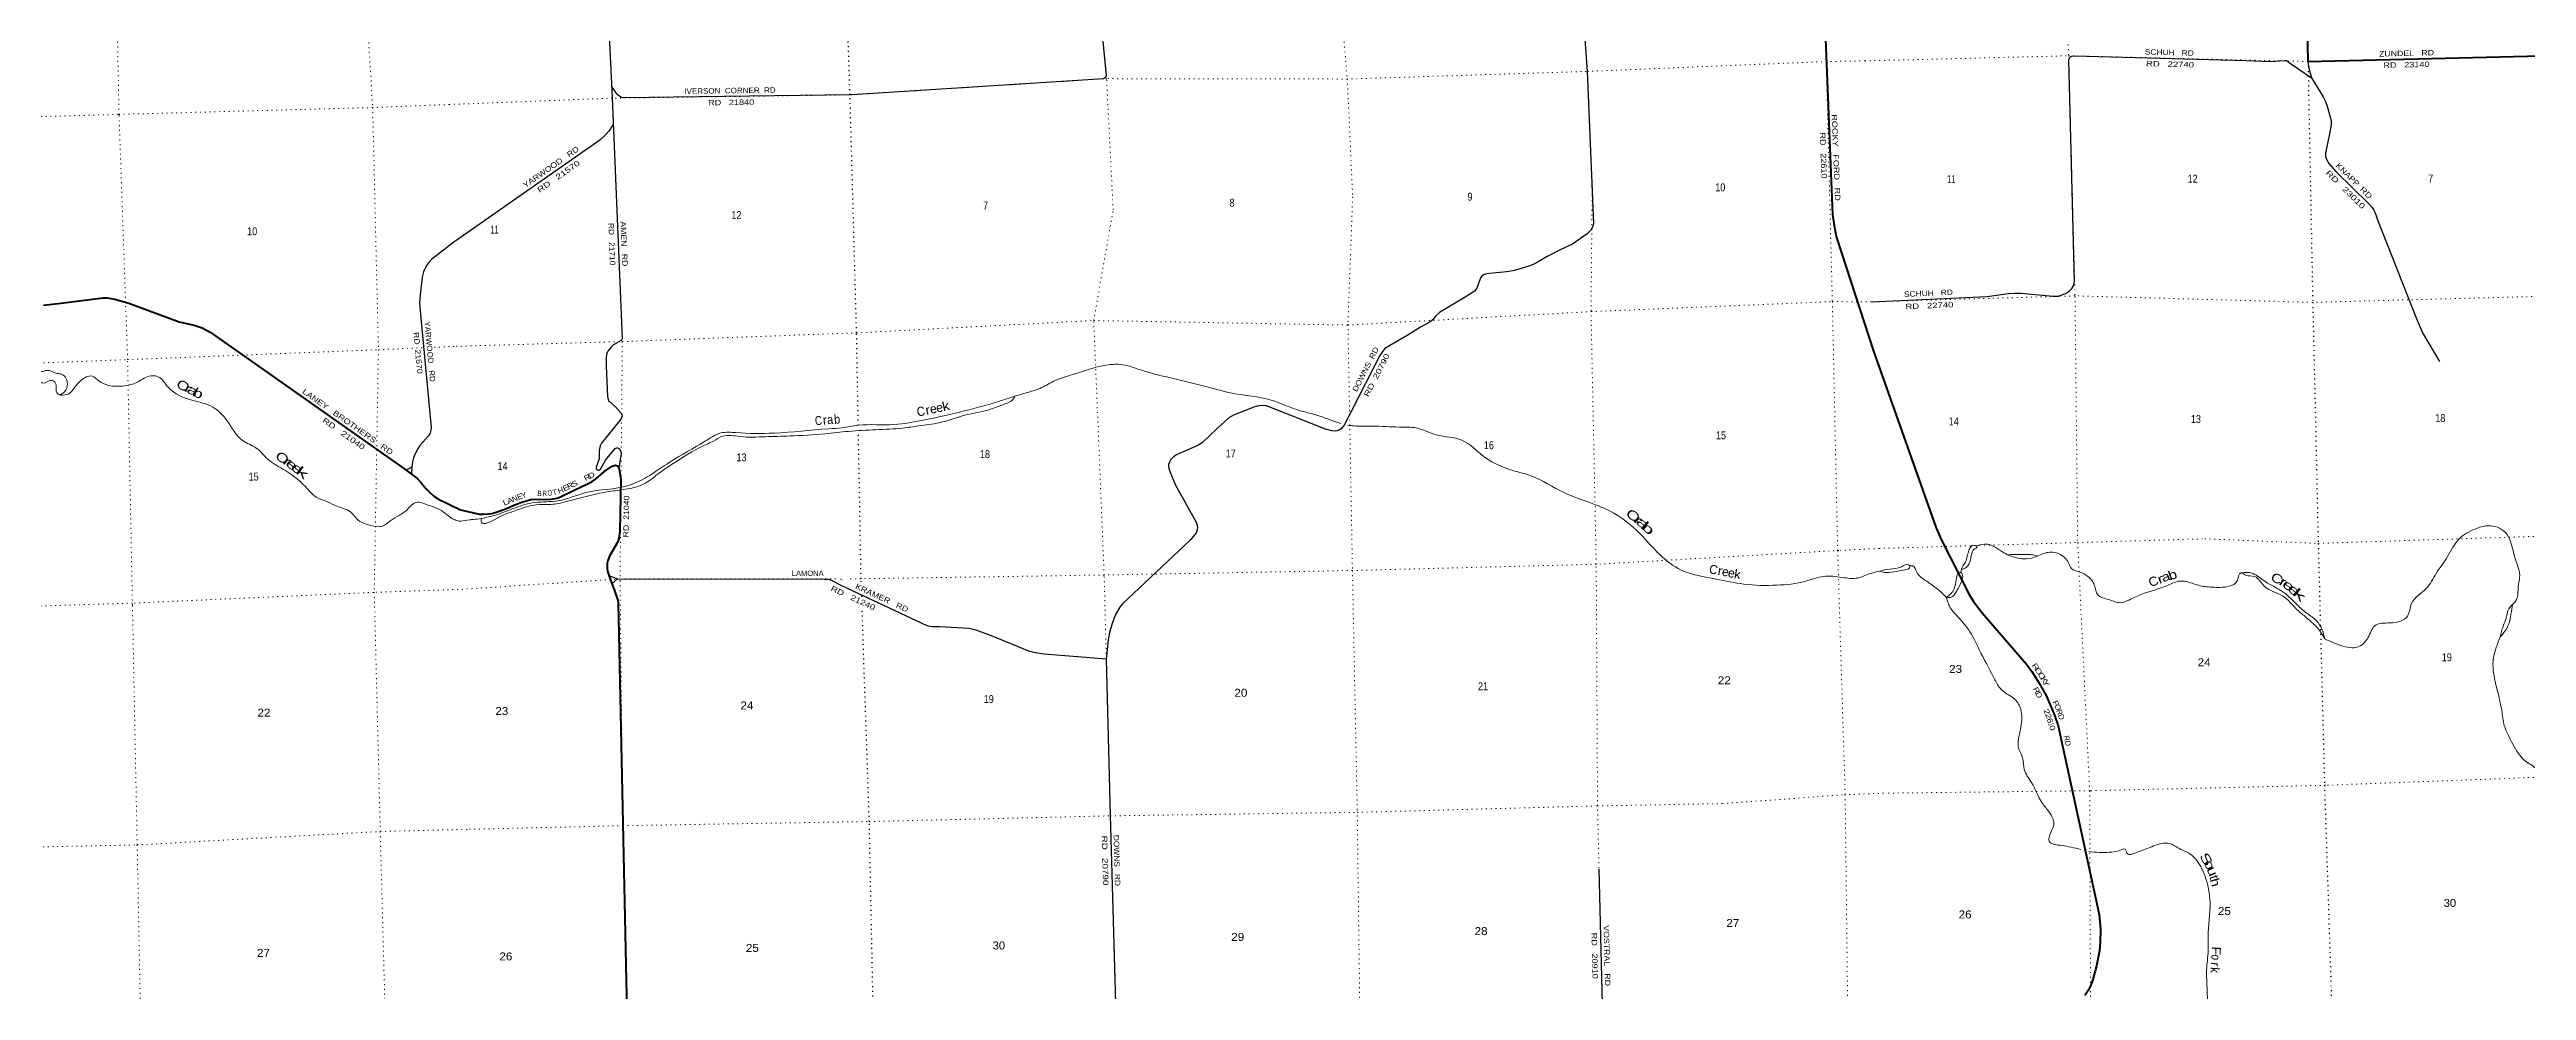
# Model space of a CAD drawing. Header units: feet. Extents: x 497223 to 751810, y -177792 to 12311.
# Drawn here: x 614375 to 668877, y -71797 to -51084 of the extents above; entities that cross this region are included whole.
import ezdxf
from ezdxf.enums import TextEntityAlignment as Align

# ---------------------------------------------------------------- set-up
doc = ezdxf.new("R2010")
doc.units = ezdxf.units.FT
doc.header["$LTSCALE"] = 70
doc.linetypes.add('DOTTED', pattern=[1.5, 0.3, -1.2])
for name, color, linetype, lineweight in [('26', 7, 'Continuous', 40), ('29', 7, 'Continuous', 25), ('39', 7, 'Continuous', 13), ('6', 7, 'DOTTED', 25), ('7', 7, 'DOTTED', 13)]:
    doc.layers.add(name, color=color, linetype=linetype, lineweight=lineweight)
for name, color, linetype in [('27', 7, 'Continuous'), ('30', 7, 'Continuous'), ('41', 7, 'Continuous')]:
    doc.layers.add(name, color=color, linetype=linetype)

msp = doc.modelspace()

# ---------------------------------------------------------------- linework, layer by layer
at = {"layer": '26'}
for points in [[(663757.72, -36119.58), (663962.97, -46023.6), (664069.25, -51348.77)], [(653267.27, -46258.12), (653604.87, -54712.81), (653633.78, -54915.59), (653670.75, -55118.19), (653694.86, -55224.87), (654507.36, -57725.73)], [(664069.25, -51348.77), (672824.39, -51132.67), (672886.15, -51115.46), (672910.03, -51104.44), (672916.4, -51035.86), (672922.49, -50790.2), (672939.1, -50764.72), (672979.45, -50739.49), (673039.4, -50727), (673436.05, -50693.24), (673463.63, -50706.68), (673485.42, -50742.36), (673499.45, -50824.53), (673521.55, -50991.02), (673541.8, -51024.62), (673562.94, -51042.34), (673607.37, -51070.04), (673648.08, -51076.5), (673772.47, -51073.48), (679969.27, -50820.75), (685284.97, -50740.29), (685481.1, -50726.07)], [(614239.46, -56712.99), (614564.59, -56673.22), (615558, -56549.46), (615645.61, -56549.24), (615689.77, -56554.15), (615808.3, -56579.88), (616118.36, -56669.32), (617227.04, -57080.45), (617558.85, -57153.27), (617647.4, -57177.64), (617735.24, -57207.56), (617908.7, -57308.22), (622196.57, -60323.22), (622454.83, -60520.57), (622553.75, -60619.08), (622665.72, -60757.27), (622740.19, -60835.1), (622833.41, -60918.56), (622931.54, -60982.38), (623420.34, -61218.5)], [(654507.36, -57725.73), (655880.33, -61600.94), (655995.25, -61869.83), (656612.78, -63082.42), (656709.02, -63237.38), (656901.59, -63485.95), (657876.61, -64612.59), (657990.72, -64775.66), (658157.46, -65029.2), (658308.73, -65307.27), (658440.56, -65611.97), (658491.92, -65732.94), (658569.75, -65973.08), (659437.61, -69954.44), (659471.44, -70132.95), (659505.17, -70448.08), (659499.95, -70729.94), (659480.47, -70925.91), (659419.95, -71253.95), (659337.3, -71556.94), (659293.86, -71682.91), (659232.71, -71796.93), (659157.69, -71910.01)], [(623420.34, -61218.5), (623837.99, -61309.45), (623916.59, -61312.25), (624029.12, -61307.02), (624104.34, -61294.77), (624200.41, -61268.55), (624390.86, -61199.9), (624612.09, -61108.13), (624746.22, -61054.47), (624964.54, -60988.93), (625041.75, -60979.29), (625217.03, -60987.3), (625404, -60978.92), (625545.29, -60958.34), (625636.18, -60925.17), (625932.62, -60779.28), (626171.53, -60668.98), (626318.16, -60591.33), (626387.93, -60543.08), (626597.16, -60369), (626755.52, -60256.54), (626797.37, -60238.53), (626823.57, -60236.34), (626845.65, -60238.33), (626875.97, -60251.63), (626901.1, -60285.38), (626944.9, -60552.23), (626925.38, -61689.73), (626899.61, -61848.6), (626887.98, -61888.99), (626855.95, -61960.41), (626697.49, -62240.07), (626658.74, -62334.64), (626645.64, -62391.44), (626642.12, -62452.87), (626643.46, -62509.41), (626654.37, -62566.21), (626685.69, -62679.48), (626754.26, -62857.17), (626809.82, -62994.87), (626853.13, -63124.8), (626877.07, -63204.11), (626884.7, -63269.11), (627106.67, -73654.27)]]:
    msp.add_lwpolyline(points, dxfattribs=at)
at = {"layer": '29'}
for q in [(622218.95, -60340.32), (622341.55, -60434.01)]:
    msp.add_line((622347.87, -60276.15), q, dxfattribs=at)
for points in [[(637151.89, -46759.74), (637625.29, -51656.81), (637613.38, -51697.9), (637567.39, -51731.28), (632025.53, -52082.41), (631988.56, -52081.78), (627004.09, -52149.55), (626962.61, -52137.35), (626926.01, -52116.6), (626883.31, -52081.21), (626846.64, -52038), (626741.89, -51887.76)], [(647835.86, -46395.26), (648211.22, -51562.63), (648346.13, -54910.59), (648334.87, -54972.42), (648300.51, -55052.11), (648211.56, -55137.71), (647882.66, -55368.31), (647632.63, -55489.5), (647331.25, -55642.63), (647132.58, -55755.14), (647032.21, -55805.36), (646945.54, -55848.72), (646831.48, -55885.24), (646612.5, -55944.59), (646444.79, -55974.51), (646131.12, -56009.2), (645992.03, -56022.2), (645926.33, -56040.23), (645891.66, -56072.41), (645862.3, -56112.88), (645777.62, -56339.47), (645733.35, -56403.27), (645526.16, -56537.12), (644960.98, -56873.59), (644865.17, -56960.33), (644810.42, -57033.37), (644748.38, -57086.95), (644544.36, -57196.53), (644246.15, -57381.78), (643757.74, -57668.09), (643710.94, -57720.43), (643646.17, -57822.92), (642862.94, -59354), (642793.94, -59434.64), (642757.44, -59457.46), (642699.75, -59476.31), (642666.2, -59484.85), (642593.2, -59480.29), (642452.34, -59444.31), (641150.21, -58929.92), (641051.17, -58916.5), (640973.61, -58925.63), (640874.63, -58957.29), (640426.15, -59131.06), (640327.84, -59191.16), (640059.85, -59431.81), (639750.94, -59726.81), (639654.96, -59795.9), (639183.78, -59999.04), (639107.67, -60050.93), (639048.46, -60110.34), (639016.42, -60165.06), (638993.61, -60219.84), (638993.61, -60256.36), (639008.02, -60335.3), (639146.64, -60657.01), (639608.32, -61491.66), (639636.89, -61591.67), (639630.68, -61666.17), (639604.96, -61719.49), (639474.81, -61880.9), (637985.38, -63285.34), (637924.65, -63359.12), (637830.26, -63522.73), (637755.79, -63719.33), (637697.95, -63915.33), (637671.55, -64074.69), (637628.4, -64507.24), (637712.52, -67939.06), (637710.23, -67941.24), (637864.78, -73365.75)], [(626506.79, -46934.99), (626754.45, -52147.98), (626973.57, -57449.83), (626966.25, -57475.46), (626951.61, -57492.54), (626782.45, -57586.21), (626723.46, -57646.23), (626658.21, -57725.34), (626632.22, -57792.31), (626623.09, -57874.48), (626625.16, -58044.74), (626650.47, -58719.03), (626666.44, -58790.92), (626677.85, -58816.03), (626696.09, -58833.16), (626822.71, -58944.65), (626957.26, -59095.26), (626969.82, -59120.76), (626972.11, -59147), (626960.7, -59190.37), (626920.51, -59253.62), (626520.27, -59748.5), (626499.93, -59789.54), (626483.96, -59837.48), (626469.9, -59921.42), (626472.56, -60052.04), (626465.83, -60090.77), (626401.78, -60276.24), (626399.56, -60307.68), (626413.25, -60325.94), (626436.06, -60344.2), (626466.86, -60346.58), (626479.4, -60337.36), (626497.65, -60319.1), (626608.19, -60120.25), (626819.28, -59867.15), (626835.25, -59855.74), (626854.32, -59849.82), (626867.19, -59848.89), (626876.89, -59850.43), (626890, -59855.74), (626912.81, -59871.71), (626927.15, -59894.01), (626947.66, -59935.02), (626951.31, -59954.17), (626950.1, -59974.08), (626901.1, -60285.38)], [(654475.91, -56637.06), (657013.98, -56523.23), (657475.2, -56458.02), (657616.27, -56446.92), (657750.62, -56450.65), (658460.12, -56515.18), (658572.35, -56513.41), (658658.64, -56487.21), (658734.77, -56454.31), (658785.99, -56424.47), (658827.06, -56391.51), (658874.7, -56342.4), (658911.96, -56288.09), (658933.7, -56190.61), (658809.64, -51314.23), (658823.38, -51270.11), (658845.53, -51247.94), (658871.37, -51233.17), (658928.28, -51221.53), (662702.21, -51322.83), (663249.92, -51348.32), (663553.09, -51322.34), (663589, -51327.37), (663622.23, -51342.14), (663685.39, -51392.07), (664148.93, -51704.42)], [(664069.25, -51348.77), (664090.02, -51496.68), (664148.93, -51704.42)], [(664148.93, -51704.42), (664401.69, -52127.32), (664456.49, -52226.81), (664492.73, -52332.43), (664578.31, -52644.2), (664582, -52684.83), (664582.41, -52748.47), (664542.35, -52938.06), (664455.26, -53365.57), (664452.8, -53436.52), (664467.57, -53484.54), (664530.7, -53593.07), (664691.58, -53772.72), (665417.45, -54485.7), (665475.33, -54557.58), (665520.96, -54618.26), (665549.16, -54679.48), (665598.19, -54835.69), (666465.4, -57026.22), (666586.59, -57321.13), (666966.63, -57950.45)], [(626775.26, -52732.66), (626679.56, -52879.74), (626604.84, -52960.15), (626486.69, -53075.57), (623271.55, -55322.61)], [(623271.55, -55322.61), (622788.81, -55699.04), (622714.1, -55776.94), (622661.07, -55854.25), (622600.81, -55974.72), (622574.39, -56096.2), (622530.41, -56489.41), (622515.08, -56653.13), (622529.99, -56834.15), (622769.7, -59407.59), (622768.29, -59457.2), (622759.17, -59498.29), (622747.76, -59530.24), (622712.14, -59585.13), (622524.88, -59801.81), (622485.44, -59861.2), (622415.7, -60001.46), (622385.07, -60071.2), (622363.31, -60156.63), (622347.87, -60276.15)], [(626680.53, -62660.81), (626868.9, -62738.43), (626751.05, -62848.85)], [(626868.9, -62738.43), (631420.29, -62739.75), (631506.97, -62744.31), (631571.13, -62764.19), (631801.53, -62885.4), (633679.64, -63759.21), (633797.2, -63782.88), (633957.22, -63788.19), (634610.46, -63822.7), (634759.83, -63855.93), (635129.52, -64000.72), (635913.89, -64316.9), (636060.06, -64353.52), (636261.45, -64383.82), (637629.25, -64498.7)], [(648464.95, -69121.97), (648560.59, -73000.72), (648702.38, -78416.2)]]:
    msp.add_lwpolyline(points, dxfattribs=at)
at = {"layer": '39'}
for points in [[(600795.84, -57234.05), (600918.9, -57407.55), (601056.54, -57415.33), (601209.37, -57156.58), (601333.16, -56935.03), (601360.5, -56728.59), (601533.88, -56658.65), (602051.25, -56545.68), (602343.29, -56459.94), (602593.94, -56345.26), (603123.49, -56115), (603519.89, -55830.48), (604167, -55552.2), (604776.29, -55349.68), (604986.33, -55407.6), (605371.13, -55435.84), (605632.79, -55526.4), (606132.71, -55494.6), (606723.04, -55328.95), (607068.23, -55380.61), (607565.14, -55498.05), (608141.16, -55862.94), (608462.51, -56104.81), (608840.32, -56284.43), (609188.92, -56436.76), (609329.4, -56468.64), (609543.51, -56467.97), (609704.85, -56638.26), (610168.45, -56726.51), (610442.12, -56754.21), (610642.62, -56828.55), (610848.08, -56989.39), (611280.04, -57038.33), (611525.96, -57141.47), (611820.53, -57130.22), (612065.12, -57253.56), (612469.2, -57373.91), (612671.07, -57369.6), (612913.88, -57559.51), (613261.87, -57812.63), (613425.02, -57857.9), (613375.8, -57895.72), (613336.06, -57915.11), (613500.78, -58006.69), (613803.86, -58067.73), (614024.65, -58084.99), (614185.2, -58172.67), (614313.6, -58146.48), (614413.31, -58167.54), (614546.19, -58213.76), (614641.72, -58230.92), (614768.44, -58452.68), (614734.27, -58576.7), (614610.89, -58691.42)], [(614610.89, -58691.42), (614534.31, -58637.39), (614518.47, -58468.58), (614440.32, -58368.24), (614365.93, -58378.64), (614248.37, -58426.66), (614087.54, -58330.93), (613878.42, -58240.74), (613803.3, -58408.37), (613919.83, -58567.97), (614032.36, -58788.17), (613988.06, -58970.96), (613909.53, -58919), (613503.43, -58798.71), (613116.14, -58756.43), (612778.23, -58978.66), (612429.14, -59168.99), (612137.72, -59153.94), (611998.03, -59085.76), (611859.47, -58991.34), (611491.26, -59035.14), (611199.61, -59072.5), (610846.01, -59011.03), (610594.44, -58920.16), (610364.34, -58985.82), (610041.26, -58870.99), (609861.93, -58646.84), (609629.86, -58535.2), (609345.59, -58552.18), (609212.6, -58562.39), (609154.8, -58407), (609040.53, -58313.83), (608752.26, -58272.49), (608556.14, -58089.18), (608192.69, -57856.69), (607621.11, -57622.68), (607352.89, -57576.67), (607133.27, -57474.72), (606760.24, -57317.11), (606212.4, -57068.24), (605820.63, -57072.46), (605737.17, -57113.37), (605742.78, -57159.55), (605639.41, -57209.15), (605461.31, -57259.08), (605422.01, -57351.01), (605361.12, -57461.75), (605125.24, -57654.58), (604958.43, -57679.96), (604901.72, -57675.7), (604954.02, -57609.56), (605003.58, -57462.89), (604959.87, -57484.41), (604830.78, -57609.39), (604614.98, -57858.02), (604410.47, -57963.2), (603959.76, -58076.09), (603525.75, -58085.67), (603221.64, -57994.43), (602916.68, -58056.39), (602806.3, -58196.91), (602552.43, -58216.96), (602290.81, -58186.87), (602082.4, -58177.28), (601823.85, -58237.79), (601448.16, -58239.49), (601104.51, -58292.6), (600773.44, -58359.41), (600389.57, -58298.89), (600045.1, -58327.83), (599795.69, -58359.84), (599511.79, -58328.43), (599376.76, -58159.33), (599210.02, -57948.89), (599090.96, -57714.8), (598992.53, -57552.61), (598836.73, -57426.49), (598681.76, -57324.52), (598620.43, -57243.81)], [(614608.5, -58689.74), (614805.82, -58661.13), (614918.69, -58534.64), (615066.6, -58368.76), (615309.86, -58274.46), (615458.78, -58376.62), (615672.28, -58476.75), (616028.14, -58485.74), (616296.37, -58412.84), (616556.36, -58275.69), (616760.73, -58285.41), (616991.05, -58524.08), (617503.45, -58800.26), (617971.46, -58958.92), (618276.28, -59249.68), (618620.47, -59688.35), (618925.22, -59858.17), (619175.79, -60098.22), (619508.56, -60319.58), (620006.49, -60705.05), (620242.59, -60935.48), (620488.52, -61038.62), (620697.91, -61136.86), (620842.97, -61184.72), (620994.97, -61258.56), (621175.22, -61450.43), (621457.74, -61560.48), (621672.61, -61581.96), (621884.37, -61452.38), (622241.92, -61213.41), (622460.45, -61045.32), (622635.64, -61088.2), (622998.17, -61234.04), (623283.7, -61432.69), (623387.78, -61463.69), (623424.75, -61468.65)], [(635616.9, -58714.25), (635922.49, -58625.44), (636163.54, -58543.57), (636455.96, -58392.5), (636966.11, -58214.26), (637329.83, -58098.47), (637617.61, -58032.07), (638037.78, -58030.32), (638322.06, -58117.05), (639012.08, -58304.96), (639728.12, -58478.41), (640399.65, -58648.44), (641256.77, -58801.82), (641890.97, -59034.82), (642164.85, -59103.56), (642725.64, -59295.27), (642785.4, -59313.22)], [(623870.08, -61409.87), (624209.56, -61326.02), (624626.81, -61169.8), (625052.61, -61057.52), (625569.91, -61016.02), (626177.69, -60838.29), (627108.41, -60682.47), (627513.43, -60499.63), (628034.02, -60158.58), (628795.14, -59708.5), (629147.62, -59524.38), (629478.82, -59517.81), (630317.39, -59528.43), (631519.84, -59433.33), (631818.42, -59409.08), (632171.07, -59355.88), (632958.67, -59339), (633595.46, -59243.62), (634509.18, -59037.68), (635315.52, -58813.07), (635616.9, -58714.25)], [(635614.84, -58714.93), (635573.71, -58789.37), (635395.54, -58886.5), (635064.27, -59009.9), (634512.85, -59136.33), (633953.96, -59299.12), (633496.56, -59369.87), (633153.91, -59416.89), (632558.56, -59453.28), (631955.13, -59489.78), (631440.83, -59541.17), (630661.85, -59590.16), (630126.79, -59607.59), (629571.16, -59603.15), (629185.77, -59597.14), (628982.91, -59701.89), (628758.42, -59807.71), (628097.46, -60197.64), (627802.92, -60396.62), (627487.43, -60627.26), (627139.82, -60748.51), (626777.08, -60801.84), (626388.31, -60869.63), (625686.29, -61050.51), (625367.91, -61099.2), (625085.15, -61103.09), (624666.89, -61219.64), (624225.45, -61398.94), (623877.42, -61486.32), (623870.08, -61409.87)], [(642933, -59351.78), (643078.42, -59370.98), (643480.52, -59375.52), (644072.74, -59393.56), (644448.85, -59414.57), (644889.77, -59565.62), (645451.33, -59682.78), (645952.54, -60056.59), (646642.62, -60369.39), (646969.52, -60467.62), (647700.98, -60838.26), (648701.64, -61239.44), (649378.84, -61747.8), (649806.67, -62203.2), (650277.01, -62543.19), (651043.94, -62740.11), (651657.95, -62852.52), (652383.58, -62874.77), (653012.45, -62789.57), (653414.68, -62681.3), (653811.02, -62704.05), (654164.78, -62717.31), (654449.93, -62614.69), (654649.25, -62567.61)], [(623870.08, -61409.87), (623705.69, -61428.54), (623615.4, -61435.86), (623424.75, -61468.65)], [(664436.22, -64054.96), (664792.66, -64203.12), (665170.01, -64234.27), (665389.88, -64032.16), (665537.55, -63767.51), (665880.08, -63705.08), (666260.51, -63557.39), (666349.39, -63278.07), (666672.38, -62946.96), (666890.69, -62616.33), (667142.1, -62244.75), (667396.96, -61852.99), (667745.38, -61639.78), (668031.24, -61566.66), (668409.64, -61708.26), (668622.48, -62267.6), (668727.86, -62654.76), (668694.65, -62908.65), (668660.15, -63188.68), (668547.14, -63323.95)], [(656433.38, -62594.65), (656471.66, -62457.69), (656531.57, -62367.88), (656572.21, -62236.34), (656614.69, -62098.74), (656718.59, -61997.83), (656792.19, -62038.25), (656734.91, -62077.79), (656665.93, -62203.97), (656640.89, -62317.05), (656548.89, -62483.96), (656454.15, -62527.45)], [(656760.66, -62014.87), (657015.86, -61972.64), (657379.5, -62162.81), (657459.19, -62205.09)], [(654649.02, -62567.66), (654862.78, -62520.26), (655127.13, -62469.75), (655276.91, -62426), (655312.28, -62467.33), (655189.44, -62538.56), (655005.12, -62571.09), (654796.49, -62598.17), (654647.38, -62568.05)], [(655311.08, -62450.46), (655372.25, -62451.84), (655460.54, -62586.31), (655667.31, -62782.24), (655938.52, -62978.63), (656111.17, -63141.85)], [(656111.7, -63143.15), (656214.65, -63062.41), (656320.13, -62800.77), (656421.13, -62595.49), (656451.86, -62614.84), (656450.23, -62773.56), (656322.57, -63033.72), (656218.89, -63142.66), (656110.38, -63139.94)], [(657457.76, -62204.33), (657773.77, -62295.99), (657982.68, -62278.95), (658114.41, -62237.63)], [(657459.19, -62205.09), (657708.67, -62199.13), (657910.03, -62200.34), (658014.93, -62207.87), (658120.97, -62235.51)], [(658114.41, -62237.63), (658389.77, -62148.7), (658653.44, -62218.72), (658798.85, -62379.95), (658864.78, -62506.93), (659052.22, -62586.81), (659224.01, -62683.14), (659368.08, -62868.51), (659446.7, -63089.59), (659687.12, -63192.31), (659946.71, -63260.42), (660128.29, -63201.84), (660396.72, -63080.93), (660990.98, -62875.9), (661256.22, -62785.2), (661525.37, -62835), (661657.43, -62878.05), (661956.53, -62919.1), (662332.43, -62898.06), (662514.29, -62777.21), (662598.08, -62604.47), (662616.19, -62604.04)], [(662616.19, -62604.04), (662793.18, -62597.8), (662927.7, -62656.85), (663182.08, -62827.53), (663515.6, -63020.42), (663996.82, -63456.85), (664212.65, -63616.4), (664354.53, -63795.79), (664437.8, -64055.62)], [(664436.22, -64054.96), (664278.58, -63815.69), (664187.55, -63727.47), (664032.64, -63586.55), (663834.69, -63418.54), (663508.05, -63110.99), (663101.27, -62889.72), (662896.29, -62685.73), (662704.2, -62656.17), (662618.63, -62603.95)], [(656110.08, -63139.23), (656222.29, -63409.73), (656332.49, -63535.65), (656465.49, -63685.12), (656596.87, -63848.7), (656836.76, -64294.91), (657149.53, -64900.07), (657274.37, -65118.04), (657396.47, -65237.65), (657560.32, -65338.18), (657733.62, -65561.01), (657773.06, -65748.88), (657723.58, -66141.75), (657702.21, -66459.63), (657795.19, -66690.41), (657826.08, -66932.72), (657987.13, -67222.13), (658221.1, -67672.5), (658379.75, -67875.6), (658477.2, -68122.35), (658382.01, -68391.77), (658371.16, -68508.53), (658461.53, -68572.66), (658651.71, -68606.28), (659069.86, -68694.83)], [(668547.14, -63323.95), (668490.69, -63393.59), (668433.95, -63597.82), (668364.58, -63782.27), (668298.44, -64016.27)], [(668300.47, -64010.78), (668403.75, -63887.79), (668519.06, -63617.88), (668536.23, -63511.01), (668573.43, -63294.13)], [(668300.47, -64010.78), (668203.1, -64274.23), (668144.12, -64542.79), (668156.12, -64829.74), (668333.34, -65628.97), (668389.1, -65969.11), (668468.84, -66158.02), (668702.03, -66580.29), (668820.72, -66722.07), (669058.96, -66891.13), (669156.24, -67005.62)], [(659244, -68730.41), (659301.72, -68741.38), (659752.95, -68750.68), (659925.09, -68714.43), (660045.19, -68689.46), (660076.93, -68744.94), (660100.4, -68792.59), (660258.84, -68770.72), (660517.99, -68678.16), (660832.92, -68564.17), (661026.12, -68561.56), (661205.96, -68657.69), (661471.3, -68787.93), (661736.19, -69119.05), (661881.63, -69571.54), (661913.81, -69860.02), (661872.35, -70614.25), (661875.57, -70875.3), (661842.58, -71281.84), (661861.64, -72040.65), (661882.8, -72512.18), (661923.98, -72617.65), (661977.07, -72644.51), (662113.6, -72631.2), (662529.23, -72591.13), (662611.16, -72641.4), (662751.27, -72684.25), (663037.52, -72697.49), (663324.05, -72793.08), (663404.79, -72945.82), (663506.78, -73065.9), (663609.55, -73214.1), (663764.22, -73491.61), (663882.13, -73749.92), (664045.24, -74113.6), (664054.67, -74308.21), (664099.04, -74455.79), (664266.69, -74692.82), (664624.12, -75021.73), (664922.88, -75267.68), (665355.65, -75409.99), (665622.63, -75381.51), (665862.5, -75247.22), (666009.6, -75179.43), (666285.34, -75249.16), (666728.89, -75634.26), (666959.75, -75755.29), (667289.21, -75657.02), (667581.96, -75541.55), (667714.13, -75588.61), (667927.61, -75663.85)]]:
    msp.add_spline(points, degree=3, dxfattribs=at)
at = {"layer": '6'}
msp.add_line((632245.83, -63129.08), (632243.47, -63059.37), dxfattribs=at)
for points in [[(663757.72, -36119.58), (663851.46, -40643.02), (663959.97, -46022.82), (664069.25, -51348.77), (664174.11, -56649.3), (664295.35, -61955.27), (664433.12, -67276.92), (664604.87, -72589.71), (664711.03, -77893)], [(632170.61, -59357.14), (632133.29, -57320.51), (631988.56, -52081.78), (631817.4, -46833.34), (631722.56, -41867.09)], [(632234.84, -62804.4), (632232.5, -62735.19), (632173.01, -59488.55)], [(632670.47, -78832.97), (632525.09, -73506.42), (632413.33, -68078.19), (632254.24, -63377.39)]]:
    msp.add_lwpolyline(points, dxfattribs=at)
at = {"layer": '7'}
msp.add_line((622839.17, -57637.97), (623321.23, -57616.79), dxfattribs=at)
for points in [[(652998.29, -36432.6), (653011.22, -40939.94), (653264.37, -46245.46), (653470.01, -51345.94), (653604.04, -56633.34), (653720.45, -62110.23), (653885.64, -67483.68), (653949.59, -72844.46), (654060.49, -78267.21)], [(658424.94, -36269.63), (658475.12, -40798.7), (658591.37, -46148.65), (658805.08, -51220.09), (658944.06, -56519.25), (659001.97, -61937.21), (659266.48, -67400.45), (659287.95, -72738.93), (659391.24, -78083.67)], [(637984.94, -78703.12), (637865.18, -73359.18), (637714.62, -67952.67), (637580.95, -62651.32), (637351.31, -57049.09), (637779.03, -54613.04), (637636.2, -51767.99), (637151.89, -46759.74), (636952.5, -41394.84), (636819.45, -36893.65)], [(642221.17, -36741.01), (642356.4, -41243.69), (642497.48, -46625.54), (642930.94, -51733.24), (643049.37, -54328.78), (642945.03, -57133.01), (643044.31, -62551.71), (643149.46, -67839.37), (643218.45, -73139.62), (643368.29, -78562.87)], [(648702.78, -78421.12), (648559.58, -72984.16), (648436.95, -67734.2), (648408.04, -62415.24), (648293.97, -56837.56), (648318.81, -54231.93), (648211.35, -51567.72), (647842.49, -46457.09), (647738.12, -41073.47), (647605.01, -36587.58)], [(616547.94, -79217.18), (616405.82, -73864.03), (616303.3, -68592.73), (616199.03, -63315.99), (616092.41, -57910.39), (615903.16, -52511.4), (615800.5, -47103.67), (615734.59, -41825.73), (615681.6, -37478.56)], [(621026.76, -37332.52), (621057.12, -41760.43), (621159.78, -47049.31), (621485.52, -52361.45), (621611.82, -57691.9), (621520.18, -63031.16), (621652.37, -68296.95), (621798.29, -73765.21), (621951.27, -79091.76)], [(626407.04, -42419.52), (626509.54, -46928.73), (626757.08, -52153.91), (626978.58, -57512.46), (626927.8, -62778.14), (626989.5, -68168.96), (627105.85, -73651.83), (627329.37, -78969.61)], [(654322.69, -51334.03), (658800.92, -51221.84), (664069.25, -51348.77), (669384.33, -51217.58), (674736.36, -51031.38), (679957.91, -50820.25), (685284.97, -50740.29), (685481.1, -50726.07)], [(654322.69, -51334.03), (653480.75, -51347.96), (648189.1, -51566.02), (642930.94, -51733.24), (637634.89, -51725.14), (631988.56, -52081.78), (626757.08, -52153.91), (623174.75, -52293.9)], [(623174.75, -52293.9), (621485.52, -52361.45), (615882.97, -52512.03), (610886.43, -52655.8), (605526.29, -52744.43), (600168.24, -52835.01), (594694.41, -52992.65), (592022.05, -53081.89)], [(685625.11, -55983.77), (685444.2, -55994.12), (680095.3, -56120.05), (674727.82, -56283.73), (669525.23, -56507.95), (664174.11, -56649.3), (658940.63, -56506.53), (654475.91, -56637.06)], [(623321.23, -57616.79), (626978.58, -57512.46), (632133.29, -57320.51), (637351.31, -57049.09), (642941.27, -57149.18), (648296.26, -56853.65), (653604.04, -56633.34), (654475.91, -56637.06)], [(613505.05, -58007.75), (616092.41, -57910.39), (621611.82, -57691.9), (622636.32, -57646.88)], [(654632.81, -62067.14), (659001.97, -61937.21), (661798.1, -61854.29), (664295.35, -61955.27), (669728.29, -61779.18), (675023.64, -61650.56), (680291.93, -61490.45), (685668.71, -61321.72), (685801.61, -61314.4)], [(654632.81, -62067.14), (653746.71, -62109.86), (648408.04, -62415.24), (643044.31, -62551.71), (637580.95, -62651.32), (632226.4, -62733.26), (631928.1, -62733.6)], [(623468.38, -62964.44), (621506.11, -63033.61), (616199.48, -63269.64), (610833.78, -63440.62), (605541.55, -63536.41), (600299.4, -63429.44), (594801.95, -63640.95), (592302.3, -63802.88)], [(631676.8, -62733.88), (626928.41, -62739.24), (623468.38, -62964.44)], [(623613.81, -68249.37), (626989.5, -68168.96), (632413.33, -68078.19), (637714.62, -67952.67), (643148.05, -67875.66), (648436.95, -67734.2), (651183.75, -67683.17), (653869.55, -67487.94), (654788.42, -67453.12)], [(670925.5, -67075.31), (669768.82, -67079.04), (664455.36, -67280.4), (659266.48, -67400.45), (654788.42, -67453.12)], [(592442.01, -69147.23), (594910.28, -68978), (600376.63, -68803.46), (605635.48, -68826.78), (610978.17, -68700.42), (616303.3, -68592.73), (621652.37, -68296.95), (623613.81, -68249.37)]]:
    msp.add_lwpolyline(points, dxfattribs=at)

# ---------------------------------------------------------------- texts
at = {"layer": '27'}
for s, rotation, width, p in [('ZUNDEL   RD', 1.414, 1.2, (665635.5, -51240.09)), ('RD   23140', 1.414, 1.25, (665731.81, -51490.88)), ('ROCKY   FORD   RD', 272.287, 1.25, (653587.05, -52512.19)), ('RD   22610', 272.287, 1.25, (653328.02, -52911.62)), ('LANEY   BROTHERS   RD', 324.887, 1.25, (619923.21, -58639.15)), ('RD   21040', 324.887, 1.35, (620366.73, -59274.63)), ('RD  21040', 89.017, 1.2, (627116.7, -61823.66))]:
    msp.add_text(s, height=120, rotation=rotation, dxfattribs=dict(at, width=width)).set_placement(p)
for s, rotation, width, p in [('R', 27.904, 1.2, (626232.68, -60555.81)), ('D', 27.904, 1.2, (626328.4, -60507.22)), ('L', 22.53, 1.3, (624431.52, -61106.44)), ('A', 22.53, 1.2, (624531.34, -61067.64)), ('N', 22.53, 1.05, (624633.33, -61025.72)), ('E', 20.804, 1.1, (624743.34, -60980.29)), ('Y', 16.71, 1.05, (624828.76, -60951.67)), ('B', 357.384, 0.75, (625155.58, -60914.73)), ('R', 2.566, 0.7, (625273.68, -60914.89)), ('O', 2.566, 0.65, (625386.58, -60905.25)), ('E', 26.204, 1.25, (625762.66, -60786.69)), ('R', 26.204, 1.15, (625857.48, -60738.91)), ('S', 26.204, 1.25, (625954.31, -60693.54)), ('R', 304.983, 1.35, (658028.36, -64707.36)), ('O', 303.331, 1.25, (658092.27, -64802.69)), ('C', 303.331, 1.3, (658155.61, -64899)), ('R', 298.546, 1.2, (658044.27, -65218.74)), ('D', 298.546, 1.2, (658098.46, -65318.35)), ('K', 303.331, 1.4, (658216.1, -64990.97)), ('Y', 298.546, 1.3, (658254.74, -65063.98)), ('2', 293.396, 1.35, (658267.27, -65684.96)), ('2', 293.005, 1.3, (658308.52, -65780.13)), ('6', 287.958, 1.25, (658337.71, -65876.22)), ('1', 287.958, 0.45, (658361.17, -65950.98)), ('F', 293.396, 1.25, (658468.09, -65499.31)), ('0', 287.958, 1.3, (658390.28, -66035.6)), ('R', 282.297, 0.85, (658703.19, -66256.59)), ('D', 282.297, 0.85, (658727.34, -66367.37))]:
    msp.add_text(s, height=120, rotation=rotation, dxfattribs=dict(at, width=width)).set_placement(p, align=Align.CENTER)
for s, rotation, p in [('T', 9.287, (625501.89, -60889.85)), ('H', 22.049, (625644.37, -60845.06)), ('O', 290.396, (658509.91, -65581.75)), ('R', 291.005, (658548.59, -65691.54)), ('D', 287.958, (658585.45, -65795.09))]:
    msp.add_text(s, height=120, rotation=rotation, dxfattribs=at).set_placement(p, align=Align.CENTER)
at = {"layer": '30'}
for s, rotation, width, p in [('SCHUH   RD', 358.462, 1.15, (660478.81, -51193.12)), ('IVERSON  CORNER  RD', 0.779, 1.1, (628342.9, -52061.34)), ('YARWOOD   RD', 34.949, 1.2, (624846.25, -54136.66)), ('KNAPP', 315.513, 1.2, (664669.14, -53653.46)), ('RD', 315.513, 1.3, (665200.17, -54174.16)), ('AMEN   RD', 272.367, 1.2, (626936.84, -54865.97)), ('SCHUH   RD', 2.568, 1.15, (655182.54, -56532.01)), ('YARWOOD   RD', 275.322, 1.1, (622622.71, -57073.73)), ('DOWNS  RD', 62.908, 1.15, (643141.32, -58629.89)), ('-', 332.252, 1.5, (631737.2, -62772.46)), ('KRAMER   RD', 335.049, 1.2, (632093.68, -62942.61)), ('DOWNS   RD', 271.632, 1.15, (637785.98, -68371.74)), ('VOSTRAL   RD', 271.412, 1.2, (648568.36, -70363.37))]:
    msp.add_text(s, height=120, rotation=rotation, dxfattribs=dict(at, width=width)).set_placement(p)
for s, rotation, width, p in [('RD   22740', 358.462, 1.3, (661032.7, -51465.89)), ('RD   21840', 0.794, 1.25, (629374.46, -52307.53)), ('RD   21570', 34.949, 1.35, (625608.99, -53926.59)), ('RD   23010', 315.513, 1.4, (664853.69, -54209.27)), ('RD   21710', 272.038, 1.15, (626689.56, -55370.24)), ('RD   22740', 2.568, 1.3, (655741.86, -56780.05)), ('RD  21570', 275.322, 1.2, (622422.38, -57767.54)), ('RD  20790', 62.908, 1.35, (643631.25, -58278.03)), ('RD   21240', 335.049, 1.3, (632031.58, -63210.54)), ('RD   20790', 271.632, 1.35, (637541.78, -68937.99)), ('RD   20910', 271.412, 1.25, (648315.95, -71034.16))]:
    msp.add_text(s, height=120, rotation=rotation, dxfattribs=dict(at, width=width)).set_placement(p, align=Align.CENTER)
msp.add_text('LAMONA', height=120, rotation=359.983, dxfattribs=at).set_placement((630708.46, -62673.81))
at = {"layer": '41'}
for s, rotation, width, p in [('C', 329.894, 1.35, (617255.34, -58565.17)), ('r', 332.431, 1.55, (617381.91, -58626.67)), ('a', 332.431, 1.5, (617476.26, -58676.24)), ('b', 334.475, 1.4, (617605.16, -58741.22)), ('k', 13.444, 1.2, (634119.22, -59028.08)), ('C', 4.621, 0.8, (631302.1, -59350.6)), ('a', 4.614, 0.9, (631559.35, -59326.86)), ('b', 4.672, 0.9, (631712.27, -59320.9)), ('C', 10.693, 0.95, (633566.35, -59147.35)), ('r', 11.96, 1.1, (633717.52, -59116.81)), ('C', 326.439, 1.4, (619432.94, -60148.82)), ('r', 326.297, 1.8, (619551.96, -60227.5)), ('e', 322.922, 1.7, (619650.12, -60302.63)), ('e', 322.922, 1.7, (619764.81, -60386.79)), ('k', 321.587, 2, (619875.73, -60475)), ('C', 323.3, 1.5, (649152.78, -61417.42)), ('r', 320.325, 2, (649272.41, -61512.89)), ('a', 318.113, 2, (649369.18, -61592.53)), ('b', 318.113, 2, (649478.58, -61696.52)), ('C', 348.34, 0.95, (650968, -62627.91)), ('r', 348.68, 1.1, (651118.07, -62652.47)), ('k', 350.571, 1.05, (651500.45, -62732.33)), ('r', 18.997, 1.3, (660853.28, -62830.6)), ('a', 18.997, 1.25, (660971.9, -62782.27)), ('b', 19.051, 1.25, (661122.55, -62741.77)), ('C', 330.656, 1.3, (663335.42, -62813.37)), ('C', 18.997, 1.1, (660700.58, -62884.71)), ('r', 330.907, 1.6, (663473.78, -62886.69)), ('e', 325.609, 1.65, (663583.65, -62963.61)), ('e', 319.795, 1.85, (663703.25, -63062.24)), ('k', 318.574, 2.15, (663813.13, -63160.19)), ('S', 301.769, 1.6, (661746.05, -68957.82)), ('o', 296.792, 1.4, (661814.05, -69075.51)), ('u', 291.935, 1.4, (661872.24, -69211.68)), ('h', 286.646, 1.2, (661935.23, -69444.69)), ('F', 266.26, 1.15, (661951.26, -70916.54)), ('k', 266.103, 0.95, (661923.11, -71342.17)), ('o', 263.575, 0.85, (661944.92, -71057.98))]:
    msp.add_text(s, height=200, rotation=rotation, dxfattribs=dict(at, width=width)).set_placement(p, align=Align.CENTER)
for s, rotation, p in [('r', 4.621, (631441.67, -59339.2)), ('e', 11.96, (633840.8, -59089.3)), ('e', 11.96, (633976.78, -59062.04)), ('e', 348.68, (651234.31, -62676.23)), ('e', 348.68, (651365.71, -62704.48)), ('t', 286.646, (661907.62, -69331.15)), ('r', 264.933, (661934.66, -71214.1))]:
    msp.add_text(s, height=200, rotation=rotation, dxfattribs=at).set_placement(p, align=Align.CENTER)
at = {"layer": '7'}
for s, width, p in [('11', 0.65, (656220.41, -54023.59)), ('12', 0.85, (661530.96, -54015.33)), ('7', 0.85, (666769.61, -54012.4)), ('14', 0.85, (656274.26, -59357.65)), ('13', 0.85, (661602.87, -59304.62)), ('18', 0.85, (666981.19, -59284.26)), ('23', 1.1, (656315.97, -64806.59)), ('24', 1.1, (661784.64, -64660.71)), ('19', 0.85, (667124.96, -64548.84)), ('26', 1.1, (656525.36, -70210.32)), ('25', 1.1, (662230.01, -70134.79)), ('30', 1.05, (667192.44, -69957.02))]:
    msp.add_text(s, height=175, dxfattribs=dict(at, width=width)).set_placement(p, align=Align.CENTER)
for s, width, p in [('7', 0.85, (634915.98, -54606.82)), ('8', 0.85, (640339.68, -54544.51)), ('9', 0.85, (645577.08, -54410.04)), ('10', 0.85, (651027.61, -54205.49)), ('10', 0.85, (618722.94, -55172.38)), ('11', 0.65, (624075.89, -55135.54)), ('12', 0.85, (629378.84, -54815.81)), ('18', 0.85, (634847.49, -60077.27)), ('17', 0.85, (640254.79, -60064.55)), ('16', 0.85, (645935.81, -59881.1)), ('15', 0.85, (651042.38, -59663.39)), ('15', 0.85, (618755.39, -60572.36)), ('14', 0.85, (624232.13, -60340.42)), ('13', 0.85, (629489.34, -60148.84)), ('19', 0.85, (634930.26, -65468.73)), ('20', 1.1, (640446.45, -65330.83)), ('21', 0.85, (645807.77, -65187.54)), ('22', 1.1, (651082.95, -65057.3)), ('22', 1.1, (618949.67, -65768.45)), ('23', 1.1, (624182.88, -65733.37)), ('24', 1.1, (629577.56, -65610)), ('27', 1.1, (651271.14, -70398.99)), ('25', 1.1, (629697.05, -70947.26)), ('30', 1.05, (635126.89, -70893.25)), ('29', 1.1, (640376.29, -70705.23)), ('28', 1.1, (645730.73, -70578.17)), ('27', 1.1, (618939.4, -71057.05)), ('26', 1.1, (624272.64, -71134.54))]:
    msp.add_text(s, height=175, dxfattribs=dict(at, width=width)).set_placement(p)

doc.saveas('drawing.dxf')
